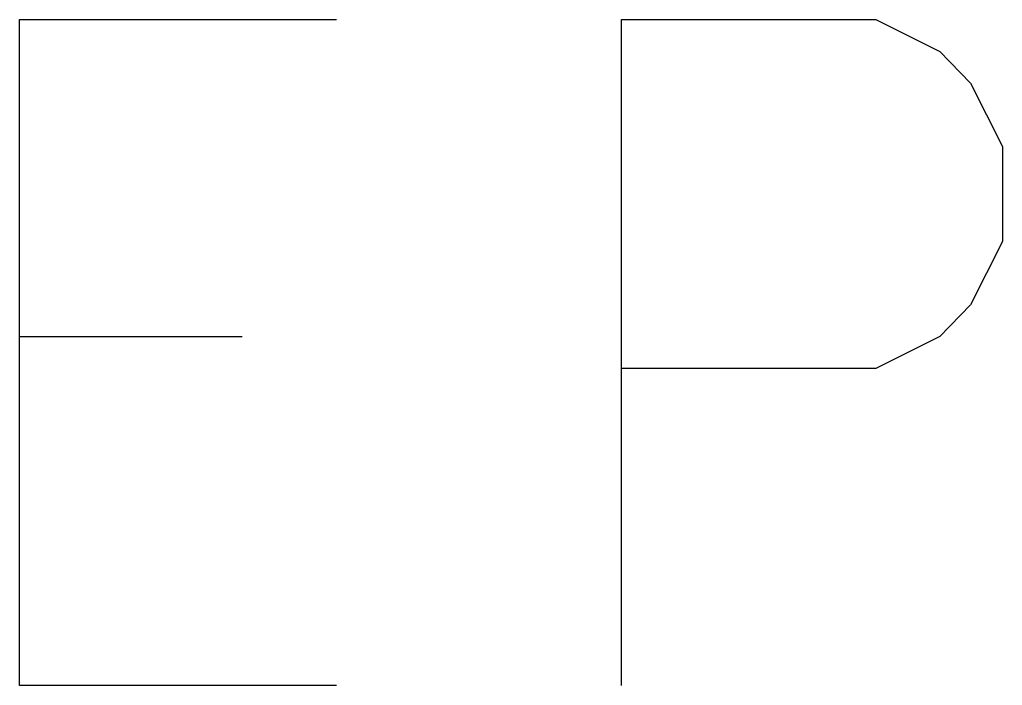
# Model space of a CAD drawing. Extents: x 0.4 to 16.1, y -11.3 to -0.4.
# Drawn here: x 14.5549 to 14.6287, y -4.1626 to -4.1126 of the extents above; entities that cross this region are included whole.
import ezdxf

# ---------------------------------------------------------------- set-up
doc = ezdxf.new("R2010")
doc.units = 0
doc.header["$MEASUREMENT"] = 0
doc.layers.add('BROWN2', color=54, linetype='CONTINUOUS')

msp = doc.modelspace()

# ---------------------------------------------------------------- linework, layer by layer
at = {"layer": 'BROWN2', "linetype": 'CONTINUOUS'}
for p, q in [((14.5549, -4.16262), (14.5549, -4.11262)), ((14.5549, -4.11262), (14.5787, -4.11262)), ((14.6001, -4.16262), (14.6001, -4.11262)), ((14.6001, -4.11262), (14.6192, -4.11262)), ((14.6192, -4.11262), (14.624, -4.115)), ((14.624, -4.115), (14.6263, -4.11738)), ((14.6263, -4.11738), (14.6287, -4.12214)), ((14.6287, -4.12214), (14.6287, -4.12928)), ((14.6287, -4.12928), (14.6263, -4.13405)), ((14.6263, -4.13405), (14.624, -4.13643)), ((14.5549, -4.13643), (14.5716, -4.13643)), ((14.624, -4.13643), (14.6192, -4.13881)), ((14.6192, -4.13881), (14.6001, -4.13881)), ((14.5787, -4.16262), (14.5549, -4.16262))]:
    msp.add_line(p, q, dxfattribs=at)

doc.saveas('drawing.dxf')
